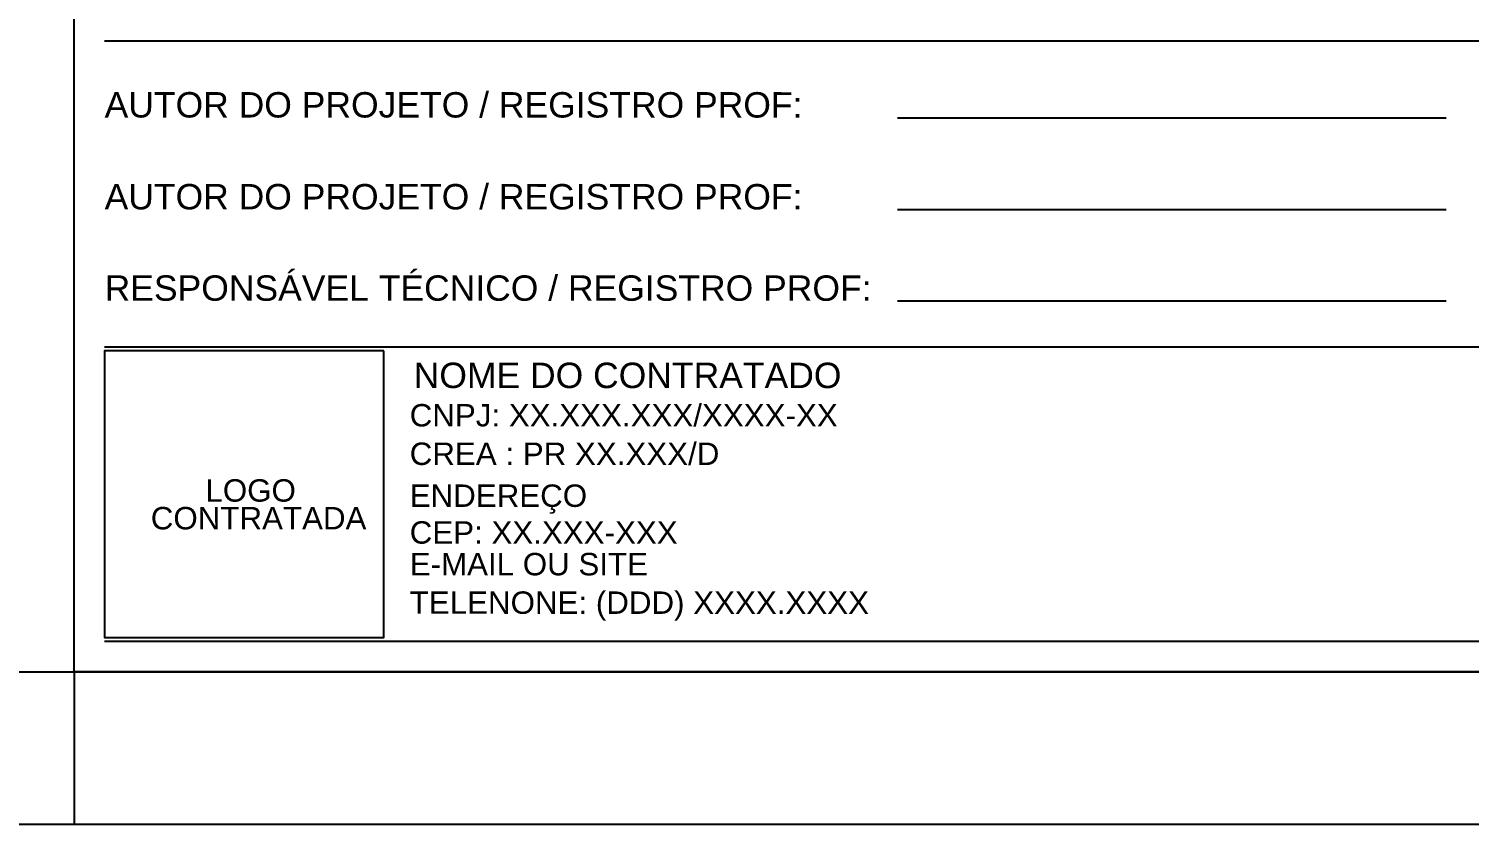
# Paper-space layout 'A0' of a CAD drawing. Header units: millimetres. Extents: x -364 to 825, y -1 to 840.
# Drawn here: x 636.7 to 731.2, y -1 to 51.1 of the extents above; entities that cross this region are included whole.
import ezdxf
from ezdxf.enums import TextEntityAlignment as Align

# ---------------------------------------------------------------- set-up
doc = ezdxf.new("R2010")
doc.units = ezdxf.units.MM
doc.layers.add('ARQ_Prancha', color=7, linetype='Continuous')
doc.styles.add('ARIAL', font='arial.ttf')

psp = doc.layouts.new('A0')

# ---------------------------------------------------------------- linework, layer by layer
at = {"layer": 'ARQ_Prancha'}
for p, q in [((639.66, 8.957), (639.669, 829.957)), ((641.66, 50.344), (812.935, 50.344)), ((729.66, 45.269), (693.66, 45.269)), ((729.66, 39.269), (693.66, 39.269)), ((729.659, 33.269), (693.66, 33.269)), ((641.66, 30.269), (781.205, 30.269)), ((641.66, 10.957), (781.205, 10.957)), ((639.66, 8.957), (639.66, -1.043))]:
    psp.add_line(p, q, dxfattribs=at)
for points in [[(-364.34, -1.043), (824.66, -1.043), (824.66, 839.957), (-364.34, 839.957)], [(814.66, 8.957), (814.66, 829.957), (-344.34, 829.957), (-344.34, 8.957), (814.66, 8.957)], [(814.66, 8.957), (639.66, 8.957), (639.66, 97.973), (814.66, 97.973)], [(659.965, 30.018), (641.66, 30.019), (641.66, 11.207), (659.963, 11.207)]]:
    psp.add_lwpolyline(points, close=True, dxfattribs=at)

# ---------------------------------------------------------------- texts
at = {"layer": 'ARQ_Prancha', "style": 'ARIAL'}
for s, height, p in [('AUTOR DO PROJETO / REGISTRO PROF:  ', 1.666, (641.66, 45.315)), ('AUTOR DO PROJETO / REGISTRO PROF:', 1.666, (641.66, 39.288)), ('RESPONSÁVEL TÉCNICO / REGISTRO PROF:', 1.666, (641.66, 33.295)), ('NOME DO CONTRATADO', 1.666, (661.933, 27.568)), ('CNPJ: XX.XXX.XXX/XXXX-XX', 1.47, (661.67, 25.048)), ('CREA : PR XX.XXX/D', 1.47, (661.67, 22.523)), ('ENDEREÇO', 1.47, (661.67, 19.773)), ('CEP: XX.XXX-XXX', 1.47, (661.67, 17.359)), ('E-MAIL OU SITE', 1.47, (661.67, 15.283)), ('TELENONE: (DDD) XXXX.XXXX', 1.47, (661.67, 12.757))]:
    psp.add_text(s, height=height, rotation=359.99469, dxfattribs=at).set_placement(p)
for s, p in [('LOGO ', (648.271, 20.85)), ('CONTRATADA', (644.687, 19.032))]:
    psp.add_text(s, height=1.47, rotation=359.99469, dxfattribs=at).set_placement(p, align=Align.MIDDLE_LEFT)

doc.saveas('drawing.dxf')
